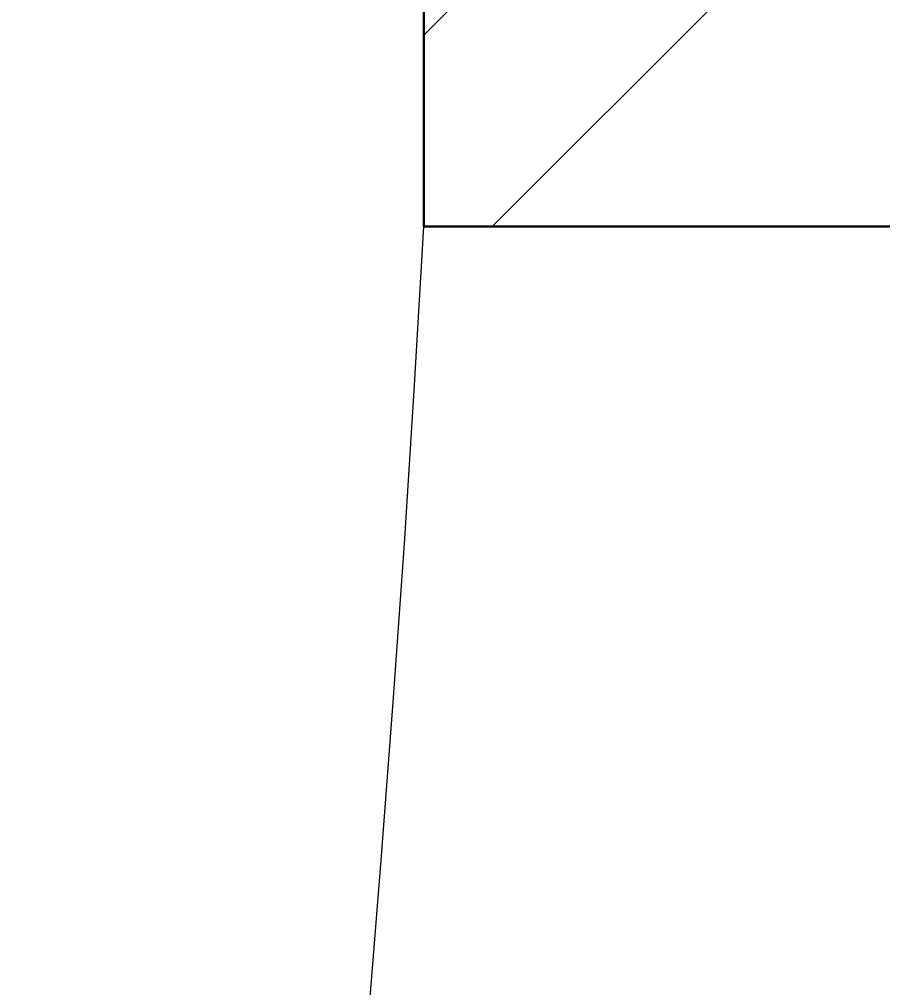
# Model space of a CAD drawing. Header units: millimetres. Extents: x -8689834 to 9419935, y 0 to 233063.
# Drawn here: x -188136.5 to -187842.8, y 114589.3 to 114918.8 of the extents above; entities that cross this region are included whole.
import ezdxf
from ezdxf import colors
from ezdxf.entities.mleader import LeaderData, LeaderLine
from ezdxf.math import Vec2, Vec3

# ---------------------------------------------------------------- set-up
doc = ezdxf.new("R2010")
doc.units = ezdxf.units.MM
doc.header["$MEASUREMENT"] = 0
doc.layers.get('0').update_dxf_attribs({"color": 250, "lineweight": 9})
for name, color, linetype, lineweight in [('АР_Отметки', 250, 'Continuous', 15), ('АР_Сущ Несущая стена', 216, 'Continuous', 30), ('АР_Штриховка кирпич', 250, 'Continuous', 9)]:
    doc.layers.add(name, color=color, linetype=linetype, lineweight=lineweight)
doc.styles.add('ISOCPEUR', font='isocpeur.ttf', dxfattribs={"width": 0.7})

# ---------------------------------------------------------------- blocks, each defined once
blk = doc.blocks.new('_DotSmall')
at = {"color": 0, "linetype": 'ByBlock', "const_width": 0.5}
blk.add_lwpolyline([(-0.0625, 0, 1), (0.0625, 0, 1)], format="xyb", close=True, dxfattribs=at)

msp = doc.modelspace()

# ---------------------------------------------------------------- hatches: boundary and pattern name
at = {"layer": 'АР_Штриховка кирпич', "ltscale": 100}
h = msp.add_hatch(dxfattribs=at)
h.set_pattern_fill('ANSI32', color=256, scale=500)
h.set_pattern_definition([(45, (-1163613.57, 164426.86), (-132.58252, 132.58252), []), (45, (-1163525.18, 164426.86), (-132.58252, 132.58252), [])])
edge = h.paths.add_edge_path()
edge.add_line((-187128.915, 115850.682), (-187998.915, 115850.682))
edge.add_arc((-1490433.368, 115349.512), 1302434.549, -0.022047158, 0.022047158, ccw=False)
edge.add_line((-187998.915, 114848.341), (-187514.556, 114848.341))
edge.add_line((-187514.556, 114848.341), (-187514.556, 115210.682))
edge.add_line((-187514.556, 115210.682), (-187128.915, 115210.682))
edge.add_line((-187128.915, 115210.682), (-187128.915, 115850.682))

# ---------------------------------------------------------------- linework, layer by layer
at = {"layer": 'АР_Сущ Несущая стена', "ltscale": 100}
msp.add_lwpolyline([(-187998.915, 115210.682), (-187998.915, 114848.341), (-187514.556, 114848.341), (-187514.556, 115210.682)], dxfattribs=at)
at = {"layer": 'АР_Сущ Несущая стена', "lineweight": 18, "ltscale": 100}
for centre, radius, start, end in [((-196968.249, 115344.433), 8983.043, 272.4158363, 356.8342044), ((-196970.99, 115337.242), 9628.854, 272.2700411, 357.0895801)]:
    msp.add_arc(centre, radius, start, end, dxfattribs=at)

# ---------------------------------------------------------------- leaders
at = {"layer": 'АР_Отметки'}
ml = msp.add_multileader_mtext('Standard', dxfattribs=at)
ml.set_content('0,000', color=256, style='ISOCPEUR')
ml.set_leader_properties(color=256, linetype='Continuous', lineweight=-1)
ml.set_arrow_properties(name='DOTSMALL')
ml.build(insert=Vec2(0, 0))
ml.multileader.update_dxf_attribs({"has_text_frame": 1, "text_left_attachment_type": 4, "text_right_attachment_type": 4, "dogleg_length": 100, "arrow_head_size": 180})
ctx = ml.context
ctx.base_point, ctx.char_height, ctx.arrow_head_size, ctx.landing_gap_size, ctx.plane_origin = Vec3(-204826.269, 122318.214), 250, 180, 50, Vec3(-207886.636, 120174.822)
ctx.left_attachment, ctx.right_attachment = 4, 4
notes = []
notes.append((ctx, [(0, (0, 0, 0), (0, 0), (1, 0), 1, [])]))
ctx.mtext.insert, ctx.mtext.width, ctx.mtext.line_spacing_style, ctx.mtext.flow_direction = Vec3(-204776.269, 122651.548), 852.69703, 2, 5
ml = msp.add_multileader_mtext('Standard', dxfattribs=at)
ml.set_content('{\\W0.8;-2,730}', color=256, style='ISOCPEUR')
ml.set_leader_properties(color=256, linetype='Continuous', lineweight=-1)
ml.set_arrow_properties(name='DOTSMALL')
ml.build(insert=Vec2(0, 0))
ml.multileader.update_dxf_attribs({"has_text_frame": 1, "text_left_attachment_type": 4, "text_right_attachment_type": 4, "dogleg_length": 100, "arrow_head_size": 180})
ctx = ml.context
ctx.base_point, ctx.char_height, ctx.arrow_head_size, ctx.landing_gap_size, ctx.plane_origin = Vec3(-314791.321, 121809.018, 0), 250, 180, 50, Vec3(-319449.83, 117956.711, 0)
ctx.left_attachment, ctx.right_attachment = 4, 4
notes.append((ctx, [(0, (0, 0, 0), (0, 0), (1, 0), 1, [])]))
ctx.mtext.insert, ctx.mtext.width, ctx.mtext.defined_height, ctx.mtext.line_spacing_style, ctx.mtext.flow_direction = Vec3(-314741.321, 122142.352, 0), 769.98896, 343.888, 2, 5
ml = msp.add_multileader_mtext('Standard', dxfattribs=at)
ml.set_content('{\\W0.8;-2,430}', color=256, style='ISOCPEUR')
ml.set_leader_properties(color=256, linetype='Continuous', lineweight=-1)
ml.set_arrow_properties(name='DOTSMALL')
ml.build(insert=Vec2(0, 0))
ml.multileader.update_dxf_attribs({"has_text_frame": 1, "text_left_attachment_type": 4, "text_right_attachment_type": 4, "dogleg_length": 100, "arrow_head_size": 180})
ctx = ml.context
ctx.base_point, ctx.char_height, ctx.arrow_head_size, ctx.landing_gap_size, ctx.plane_origin = Vec3(-301002.247, 120038.585), 250, 180, 50, Vec3(-299949.553, 118383.411)
ctx.left_attachment, ctx.right_attachment = 4, 4
notes.append((ctx, [(0, (0, 0, 0), (0, 0), (1, 0), 1, [])]))
ctx.mtext.insert, ctx.mtext.width, ctx.mtext.line_spacing_style, ctx.mtext.flow_direction = Vec3(-300952.247, 120371.918), 852.69703, 2, 5
ml = msp.add_multileader_mtext('Standard', dxfattribs=at)
ml.set_content('{\\W0.8;-2,430}', color=256, style='ISOCPEUR')
ml.set_leader_properties(color=256, linetype='Continuous', lineweight=-1)
ml.set_arrow_properties(name='DOTSMALL')
ml.build(insert=Vec2(0, 0))
ml.multileader.update_dxf_attribs({"has_text_frame": 1, "text_left_attachment_type": 4, "text_right_attachment_type": 4, "dogleg_length": 100, "arrow_head_size": 180})
ctx = ml.context
ctx.base_point, ctx.char_height, ctx.arrow_head_size, ctx.landing_gap_size, ctx.plane_origin = Vec3(-336711.886, 117132.656), 250, 180, 50, Vec3(-335659.193, 115477.482)
ctx.left_attachment, ctx.right_attachment = 4, 4
notes.append((ctx, [(0, (0, 0, 0), (0, 0), (1, 0), 1, [])]))
ctx.mtext.insert, ctx.mtext.width, ctx.mtext.line_spacing_style, ctx.mtext.flow_direction = Vec3(-336661.886, 117465.989), 852.69703, 2, 5
ml = msp.add_multileader_mtext('Standard', dxfattribs=at)
ml.set_content('{\\W0.8;-2,480}', color=256, style='ISOCPEUR')
ml.set_leader_properties(color=256, linetype='Continuous', lineweight=-1)
ml.set_arrow_properties(name='DOTSMALL')
ml.build(insert=Vec2(0, 0))
ml.multileader.update_dxf_attribs({"has_text_frame": 1, "text_left_attachment_type": 4, "text_right_attachment_type": 4, "dogleg_length": 100, "arrow_head_size": 180})
ctx = ml.context
ctx.base_point, ctx.char_height, ctx.arrow_head_size, ctx.landing_gap_size, ctx.plane_origin = Vec3(-302468.058, 114434.575), 250, 180, 50, Vec3(-301415.365, 112779.402)
ctx.left_attachment, ctx.right_attachment = 4, 4
notes.append((ctx, [(0, (0, 0, 0), (0, 0), (1, 0), 1, [])]))
ctx.mtext.insert, ctx.mtext.width, ctx.mtext.line_spacing_style, ctx.mtext.flow_direction = Vec3(-302418.058, 114767.909), 852.69703, 2, 5
for ctx, leaders in notes:
    for number, flags, end, landing, length, lines in leaders:
        leader = LeaderData()
        leader.index, (leader.has_last_leader_line, leader.has_dogleg_vector, leader.attachment_direction) = number, flags
        leader.last_leader_point, leader.dogleg_vector, leader.dogleg_length = Vec3(end), Vec3(landing), length
        for number, points, colour, breaks in lines:
            line = LeaderLine()
            line.index, line.vertices, line.color, line.breaks = number, Vec3.list(points), colors.encode_raw_color(colour), breaks
            leader.lines.append(line)
        ctx.leaders.append(leader)

doc.saveas('drawing.dxf')
